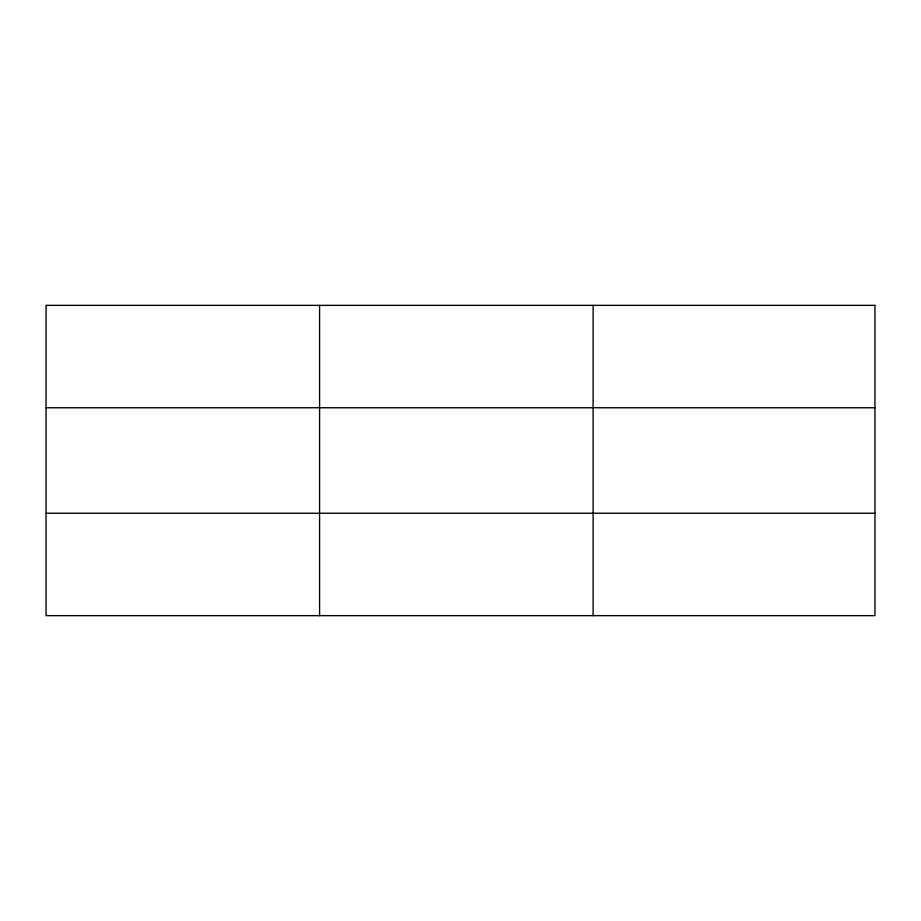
<?xml version="1.0" encoding="UTF-8"?>
<svg xmlns="http://www.w3.org/2000/svg" width="921" height="921" viewBox="0 0 921 921"><rect width="100%" height="100%" fill="white"/><g stroke="black" fill="none" stroke-linecap="round" stroke-linejoin="round"><path stroke-width="1.38" d="M319.587 615.642L319.587 305.358M593.124 615.642L593.124 305.358M46.05 407.75L874.95 407.75M46.05 513.25L874.95 513.25M874.95 305.358L874.95 615.642L46.05 615.642L46.05 305.358L874.95 305.358"/></g></svg>
